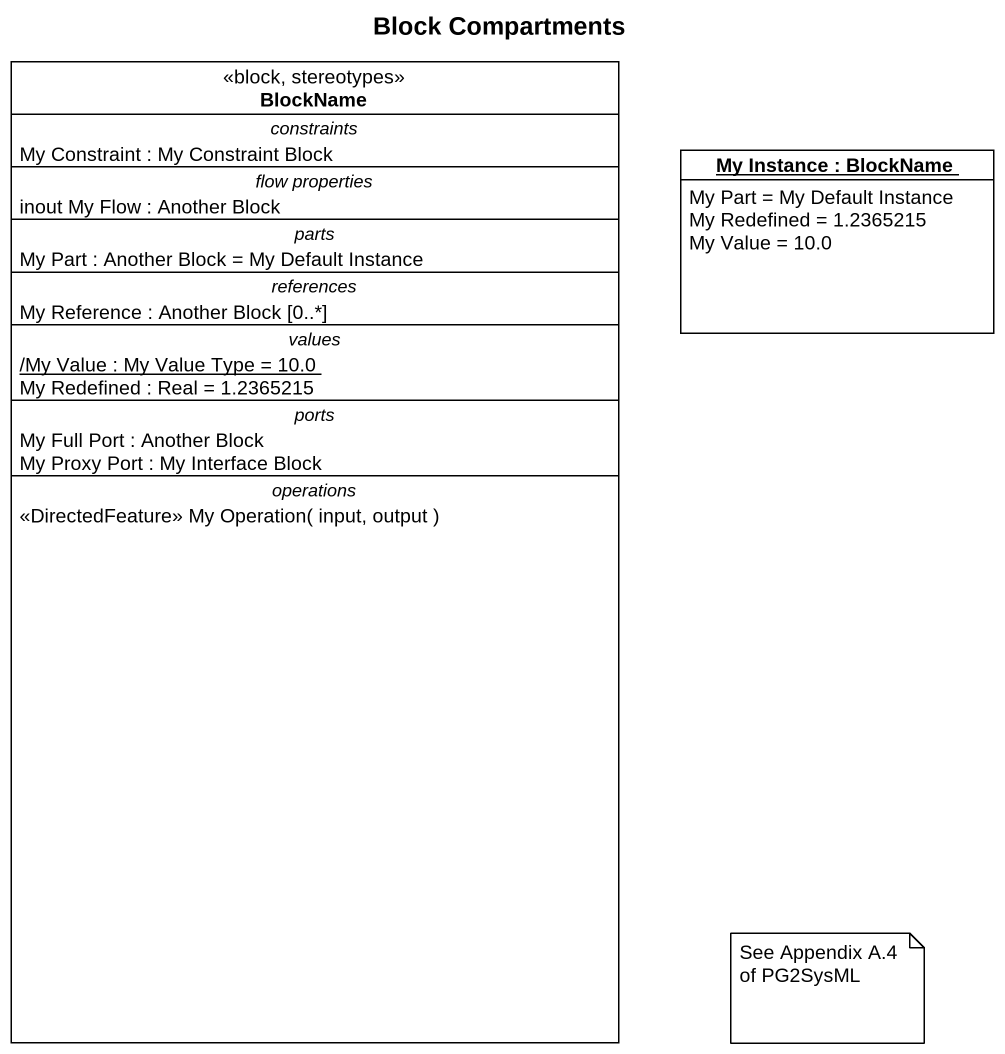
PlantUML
@startuml
title Block Compartments
hide circle
hide empty members
class BlockName <<block, stereotypes>> {
  -- constraints --
  My Constraint : My Constraint Block
  -- flow properties --
  inout My Flow : Another Block
  -- parts --
  My Part : Another Block = My Default Instance
  -- references --
  My Reference : Another Block [0..*]
  -- values --
  {static} /My Value : My Value Type = 10.0
  My Redefined : Real = 1.2365215
  -- ports --
  My Full Port : Another Block
  My Proxy Port : My Interface Block
  -- operations --
  <<DirectedFeature>> My Operation( input, output )
}
object "My Instance : BlockName" as My_Instance {
  My Part = My Default Instance
  My Redefined = 1.2365215
  My Value = 10.0
}
note as N1
  See Appendix A.4 of PG2SysML
end note
@enduml
